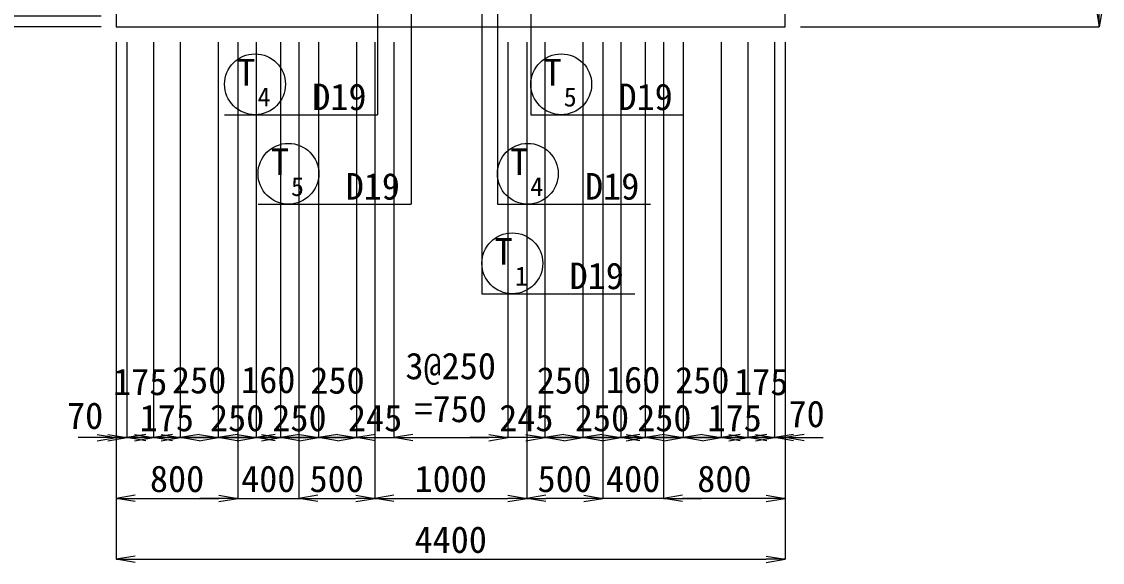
# Model space of a CAD drawing. Header units: millimetres. Extents: x 169470 to 758170, y -17820 to 11880.
# Drawn here: x 258899 to 266008, y -2407 to 1149 of the extents above; entities that cross this region are included whole.
import ezdxf
from ezdxf.enums import TextEntityAlignment as Align

# ---------------------------------------------------------------- set-up
doc = ezdxf.new("R2010")
doc.units = ezdxf.units.MM
doc.header["$LTSCALE"] = 50
doc.header["$PDSIZE"] = 300
doc.layers.get('Defpoints').update_dxf_attribs({"color": 151})
for name, color, linetype, lineweight in [('D-BGD', 7, 'Continuous', 13), ('D-STR-DIM', 7, 'Continuous', 13), ('D-STR-HTXT', 7, 'Continuous', 13), ('D-STR-TXT', 7, 'Continuous', 13)]:
    doc.layers.add(name, color=color, linetype=linetype, lineweight=lineweight)
doc.styles.add('MS ゴシック', font='MS Gothic.ttf')
doc.styles.add('YOKO_GOTHIC', font='MS Gothic.ttf')
doc.dimstyles.new('DIM-50', dxfattribs={"dimscale": 50, "dimtxt": 3.5, "dimasz": 2.5, "dimexe": 0, "dimexo": 2, "dimgap": 0.8, "dimtad": 1, "dimdec": 0, "dimzin": 1, "dimdsep": 46, "dimtxsty": 'MS ゴシック', "dimblk": 'OPEN', "dimcen": 0.1, "dimclrd": 256, "dimclre": 256, "dimclrt": 256, "dimaunit": 1, "dimadec": 3, "dimazin": 0, "dimtfac": 1, "dimtdec": 0, "dimtix": 1, "dimtmove": 2, "dimatfit": 3, "dimldrblk": 'OPEN', "dimfxl": 1, "dimlwd": -1, "dimlwe": -1, "dimarcsym": 2})
doc.dimstyles.new('S50', dxfattribs={"dimscale": 50, "dimtxt": 3.5, "dimasz": 2, "dimexe": 1, "dimexo": 1, "dimgap": 1, "dimtad": 1, "dimdec": 0, "dimzin": 1, "dimdsep": 46, "dimtxsty": 'YOKO_GOTHIC', "dimblk": 'OPEN', "dimcen": 0, "dimclrd": 256, "dimclre": 256, "dimclrt": 256, "dimaunit": 1, "dimadec": 3, "dimazin": 0, "dimtfac": 1, "dimtdec": 0, "dimtix": 1, "dimtmove": 2, "dimatfit": 3, "dimldrblk": 'OPEN', "dimfxl": 1, "dimlwd": -1, "dimlwe": -1, "dimarcsym": 0})

# ---------------------------------------------------------------- blocks, each defined once
blk = doc.blocks.new('_Open')
at = {"color": 0, "linetype": 'ByBlock', "lineweight": -2}
for p, q in [((-1, 0.167), (0, 0)), ((-1, -0.167), (0, 0)), ((0, 0), (-1, 0))]:
    blk.add_line(p, q, dxfattribs=at)
blk = doc.blocks.new('*D1495')
at = {"layer": 'D-STR-DIM', "transparency": 16777216}
for p, q in [((260871.8, 4313.5), (256721.9, 4313.5)), ((256721.9, 4188.5), (256721.9, 1238.6)), ((259421.9, 1113.6), (256721.9, 1113.6))]:
    blk.add_line(p, q, dxfattribs=at)
at = {"layer": 'Defpoints', "color": 0, "transparency": 16777216}
for p in [(260971.8, 4313.5), (256721.9, 1113.6), (259521.9, 1113.6)]:
    blk.add_point(p, dxfattribs=at)
at = {"layer": 'D-STR-DIM', "transparency": 16777216, "xscale": 125, "yscale": 125, "zscale": 125}
for p, rotation in [((256721.9, 4313.5), 90), ((256721.9, 1113.6), 270)]:
    blk.add_blockref('_Open', p, dxfattribs=dict(at, rotation=rotation))
at = {"layer": 'D-STR-DIM', "transparency": 16777216, "insert": (256594.4, 2713.6), "char_height": 175, "attachment_point": 5, "rotation": 90, "style": 'MS ゴシック'}
blk.add_mtext('3200', dxfattribs=at)
blk = doc.blocks.new('*D1498')
at = {"layer": 'D-STR-DIM', "transparency": 16777216}
for p, q in [((259421.9, 1863.5), (257121.9, 1863.5)), ((257121.9, 1738.5), (257121.9, 1238.6)), ((259421.9, 1113.6), (257121.9, 1113.6))]:
    blk.add_line(p, q, dxfattribs=at)
at = {"layer": 'Defpoints', "color": 0, "transparency": 16777216}
for p in [(259521.9, 1863.5), (257121.9, 1113.6), (259521.9, 1113.6)]:
    blk.add_point(p, dxfattribs=at)
at = {"layer": 'D-STR-DIM', "transparency": 16777216, "xscale": 125, "yscale": 125, "zscale": 125}
for p, rotation in [((257121.9, 1863.5), 90), ((257121.9, 1113.6), 270)]:
    blk.add_blockref('_Open', p, dxfattribs=dict(at, rotation=rotation))
at = {"layer": 'D-STR-DIM', "transparency": 16777216, "insert": (256994.4, 1488.6), "char_height": 175, "attachment_point": 5, "rotation": 90, "style": 'MS ゴシック'}
blk.add_mtext('750', dxfattribs=at)
blk = doc.blocks.new('*D1504')
at = {"layer": 'D-STR-DIM', "transparency": 16777216}
for p, q in [((257521.9, 1308.6), (257521.9, 1433.6)), ((259421.9, 1183.6), (257521.9, 1183.6)), ((257521.9, 1183.6), (257521.9, 1113.6)), ((259421.9, 1113.6), (257521.9, 1113.6)), ((257521.9, 988.6), (257521.9, 863.6))]:
    blk.add_line(p, q, dxfattribs=at)
at = {"layer": 'Defpoints', "color": 0, "transparency": 16777216}
for p in [(259521.9, 1183.6), (257521.9, 1113.6), (259521.9, 1113.6)]:
    blk.add_point(p, dxfattribs=at)
at = {"layer": 'D-STR-DIM', "transparency": 16777216, "xscale": 125, "yscale": 125, "zscale": 125}
for p, rotation in [((257521.9, 1183.6), 270), ((257521.9, 1113.6), 90)]:
    blk.add_blockref('_Open', p, dxfattribs=dict(at, rotation=rotation))
at = {"layer": 'D-STR-DIM', "transparency": 16777216, "insert": (257394.4, 1148.6), "char_height": 175, "attachment_point": 5, "rotation": 90, "style": 'MS ゴシック'}
blk.add_mtext('70', dxfattribs=at)
blk = doc.blocks.new('*D1509')
at = {"layer": 'D-STR-DIM', "transparency": 16777216}
for p, q in [((264621.7, 2352.5), (265987.6, 2352.5)), ((265987.6, 1238.6), (265987.6, 2227.5)), ((264021.7, 1113.6), (265987.6, 1113.6))]:
    blk.add_line(p, q, dxfattribs=at)
at = {"layer": 'Defpoints', "color": 0, "transparency": 16777216}
for p in [(264521.7, 2352.5), (265987.6, 2352.5), (263921.7, 1113.6)]:
    blk.add_point(p, dxfattribs=at)
at = {"layer": 'D-STR-DIM', "transparency": 16777216, "xscale": 125, "yscale": 125, "zscale": 125}
for p, rotation in [((265987.6, 2352.5), 90), ((265987.6, 1113.6), 270)]:
    blk.add_blockref('_Open', p, dxfattribs=dict(at, rotation=rotation))
at = {"layer": 'D-STR-DIM', "transparency": 16777216, "insert": (265860.1, 1733.1), "char_height": 175, "attachment_point": 5, "rotation": 90, "style": 'MS ゴシック'}
blk.add_mtext('1239', dxfattribs=at)
blk = doc.blocks.new('*D1511')
at = {"layer": 'D-STR-DIM', "transparency": 16777216}
for p, q in [((259521.9, 1013.6), (259521.9, -2386.4)), ((263921.7, 1013.6), (263921.7, -2386.4)), ((259646.9, -2386.4), (263796.7, -2386.4))]:
    blk.add_line(p, q, dxfattribs=at)
at = {"layer": 'Defpoints', "color": 0, "transparency": 16777216}
for p in [(259521.9, 1113.6), (263921.7, 1113.6), (263921.7, -2386.4)]:
    blk.add_point(p, dxfattribs=at)
at = {"layer": 'D-STR-DIM', "transparency": 16777216, "xscale": 125, "yscale": 125, "zscale": 125, "rotation": 180}
blk.add_blockref('_Open', (259521.9, -2386.4), dxfattribs=at)
at = {"layer": 'D-STR-DIM', "transparency": 16777216, "xscale": 125, "yscale": 125, "zscale": 125}
blk.add_blockref('_Open', (263921.7, -2386.4), dxfattribs=at)
at = {"layer": 'D-STR-DIM', "transparency": 16777216, "insert": (261721.8, -2258.9), "char_height": 175, "attachment_point": 5, "style": 'MS ゴシック'}
blk.add_mtext('4400', dxfattribs=at)
blk = doc.blocks.new('*D1512')
at = {"layer": 'D-STR-DIM', "transparency": 16777216}
for p, q in [((259521.9, 1013.6), (259521.9, -1986.4)), ((260321.8, 1013.6), (260321.8, -1986.4)), ((259646.9, -1986.4), (260196.8, -1986.4))]:
    blk.add_line(p, q, dxfattribs=at)
at = {"layer": 'Defpoints', "color": 0, "transparency": 16777216}
for p in [(259521.9, 1113.6), (260321.8, 1113.6), (260321.8, -1986.4)]:
    blk.add_point(p, dxfattribs=at)
at = {"layer": 'D-STR-DIM', "transparency": 16777216, "xscale": 125, "yscale": 125, "zscale": 125, "rotation": 180}
blk.add_blockref('_Open', (259521.9, -1986.4), dxfattribs=at)
at = {"layer": 'D-STR-DIM', "transparency": 16777216, "xscale": 125, "yscale": 125, "zscale": 125}
blk.add_blockref('_Open', (260321.8, -1986.4), dxfattribs=at)
at = {"layer": 'D-STR-DIM', "transparency": 16777216, "insert": (259921.9, -1858.9), "char_height": 175, "attachment_point": 5, "style": 'MS ゴシック'}
blk.add_mtext('800', dxfattribs=at)
blk = doc.blocks.new('*D1513')
at = {"layer": 'D-STR-DIM', "transparency": 16777216}
for p, q in [((260321.8, 1013.6), (260321.8, -1986.4)), ((260721.8, 1013.6), (260721.8, -1986.4)), ((260196.8, -1986.4), (260071.8, -1986.4)), ((260321.8, -1986.4), (260721.8, -1986.4)), ((260846.8, -1986.4), (260971.8, -1986.4))]:
    blk.add_line(p, q, dxfattribs=at)
at = {"layer": 'Defpoints', "color": 0, "transparency": 16777216}
for p in [(260321.8, 1113.6), (260721.8, 1113.6), (260721.8, -1986.4)]:
    blk.add_point(p, dxfattribs=at)
at = {"layer": 'D-STR-DIM', "transparency": 16777216, "xscale": 125, "yscale": 125, "zscale": 125}
blk.add_blockref('_Open', (260321.8, -1986.4), dxfattribs=at)
at = {"layer": 'D-STR-DIM', "transparency": 16777216, "xscale": 125, "yscale": 125, "zscale": 125, "rotation": 180}
blk.add_blockref('_Open', (260721.8, -1986.4), dxfattribs=at)
at = {"layer": 'D-STR-DIM', "transparency": 16777216, "insert": (260521.8, -1858.9), "char_height": 175, "attachment_point": 5, "style": 'MS ゴシック'}
blk.add_mtext('400', dxfattribs=at)
blk = doc.blocks.new('*D1514')
at = {"layer": 'D-STR-DIM', "transparency": 16777216}
for p, q in [((260721.8, 1013.6), (260721.8, -1986.4)), ((261221.8, 1013.6), (261221.8, -1986.4)), ((260846.8, -1986.4), (261096.8, -1986.4))]:
    blk.add_line(p, q, dxfattribs=at)
at = {"layer": 'Defpoints', "color": 0, "transparency": 16777216}
for p in [(260721.8, 1113.6), (261221.8, 1113.6), (261221.8, -1986.4)]:
    blk.add_point(p, dxfattribs=at)
at = {"layer": 'D-STR-DIM', "transparency": 16777216, "xscale": 125, "yscale": 125, "zscale": 125, "rotation": 180}
blk.add_blockref('_Open', (260721.8, -1986.4), dxfattribs=at)
at = {"layer": 'D-STR-DIM', "transparency": 16777216, "xscale": 125, "yscale": 125, "zscale": 125}
blk.add_blockref('_Open', (261221.8, -1986.4), dxfattribs=at)
at = {"layer": 'D-STR-DIM', "transparency": 16777216, "insert": (260971.8, -1858.9), "char_height": 175, "attachment_point": 5, "style": 'MS ゴシック'}
blk.add_mtext('500', dxfattribs=at)
blk = doc.blocks.new('*D1515')
at = {"layer": 'D-STR-DIM', "transparency": 16777216}
for p, q in [((261221.8, 1013.6), (261221.8, -1986.4)), ((262221.8, 1013.6), (262221.8, -1986.4)), ((261346.8, -1986.4), (262096.8, -1986.4))]:
    blk.add_line(p, q, dxfattribs=at)
at = {"layer": 'Defpoints', "color": 0, "transparency": 16777216}
for p in [(261221.8, 1113.6), (262221.8, 1113.6), (262221.8, -1986.4)]:
    blk.add_point(p, dxfattribs=at)
at = {"layer": 'D-STR-DIM', "transparency": 16777216, "xscale": 125, "yscale": 125, "zscale": 125, "rotation": 180}
blk.add_blockref('_Open', (261221.8, -1986.4), dxfattribs=at)
at = {"layer": 'D-STR-DIM', "transparency": 16777216, "xscale": 125, "yscale": 125, "zscale": 125}
blk.add_blockref('_Open', (262221.8, -1986.4), dxfattribs=at)
at = {"layer": 'D-STR-DIM', "transparency": 16777216, "insert": (261721.8, -1858.9), "char_height": 175, "attachment_point": 5, "style": 'MS ゴシック'}
blk.add_mtext('1000', dxfattribs=at)
blk = doc.blocks.new('*D1516')
at = {"layer": 'D-STR-DIM', "transparency": 16777216}
for p, q in [((259521.9, 1013.6), (259521.9, -1586.4)), ((259591.9, 1013.6), (259591.9, -1586.4)), ((259396.9, -1586.4), (259271.9, -1586.4)), ((259521.9, -1586.4), (259591.9, -1586.4)), ((259716.9, -1586.4), (259841.9, -1586.4))]:
    blk.add_line(p, q, dxfattribs=at)
at = {"layer": 'Defpoints', "color": 0, "transparency": 16777216}
for p in [(259521.9, 1113.6), (259591.9, 1113.6), (259591.9, -1586.4)]:
    blk.add_point(p, dxfattribs=at)
at = {"layer": 'D-STR-DIM', "transparency": 16777216, "xscale": 125, "yscale": 125, "zscale": 125}
blk.add_blockref('_Open', (259521.9, -1586.4), dxfattribs=at)
at = {"layer": 'D-STR-DIM', "transparency": 16777216, "xscale": 125, "yscale": 125, "zscale": 125, "rotation": 180}
blk.add_blockref('_Open', (259591.9, -1586.4), dxfattribs=at)
at = {"layer": 'D-STR-DIM', "transparency": 16777216, "insert": (259316.9, -1443.9), "char_height": 175, "attachment_point": 5, "style": 'MS ゴシック'}
blk.add_mtext('70', dxfattribs=at)
blk = doc.blocks.new('*D1517')
at = {"layer": 'D-STR-DIM', "transparency": 16777216}
for p, q in [((263851.7, 1013.6), (263851.7, -1586.4)), ((263921.7, 1013.6), (263921.7, -1586.4)), ((263726.7, -1586.4), (263601.7, -1586.4)), ((263921.7, -1586.4), (263851.7, -1586.4)), ((264046.7, -1586.4), (264171.7, -1586.4))]:
    blk.add_line(p, q, dxfattribs=at)
at = {"layer": 'Defpoints', "color": 0, "transparency": 16777216}
for p in [(263851.7, 1113.6), (263921.7, 1113.6), (263851.7, -1586.4)]:
    blk.add_point(p, dxfattribs=at)
at = {"layer": 'D-STR-DIM', "transparency": 16777216, "xscale": 125, "yscale": 125, "zscale": 125}
blk.add_blockref('_Open', (263851.7, -1586.4), dxfattribs=at)
at = {"layer": 'D-STR-DIM', "transparency": 16777216, "xscale": 125, "yscale": 125, "zscale": 125, "rotation": 180}
blk.add_blockref('_Open', (263921.7, -1586.4), dxfattribs=at)
at = {"layer": 'D-STR-DIM', "transparency": 16777216, "insert": (264063, -1432.2), "char_height": 175, "attachment_point": 5, "style": 'MS ゴシック'}
blk.add_mtext('70', dxfattribs=at)
blk = doc.blocks.new('*D1518')
at = {"layer": 'D-STR-DIM', "transparency": 16777216}
for p, q in [((259591.9, 1013.6), (259591.9, -1586.4)), ((259766.9, 1013.6), (259766.9, -1586.4)), ((259466.9, -1586.4), (259341.9, -1586.4)), ((259591.9, -1586.4), (259766.9, -1586.4)), ((259891.9, -1586.4), (260016.9, -1586.4))]:
    blk.add_line(p, q, dxfattribs=at)
at = {"layer": 'Defpoints', "color": 0, "transparency": 16777216}
for p in [(259591.9, 1113.6), (259766.9, 1113.6), (259766.9, -1586.4)]:
    blk.add_point(p, dxfattribs=at)
at = {"layer": 'D-STR-DIM', "transparency": 16777216, "xscale": 125, "yscale": 125, "zscale": 125}
blk.add_blockref('_Open', (259591.9, -1586.4), dxfattribs=at)
at = {"layer": 'D-STR-DIM', "transparency": 16777216, "xscale": 125, "yscale": 125, "zscale": 125, "rotation": 180}
blk.add_blockref('_Open', (259766.9, -1586.4), dxfattribs=at)
at = {"layer": 'D-STR-DIM', "transparency": 16777216, "insert": (259679.4, -1221.2), "char_height": 175, "attachment_point": 5, "style": 'MS ゴシック'}
blk.add_mtext('175', dxfattribs=at)
blk = doc.blocks.new('*D1519')
at = {"layer": 'D-STR-DIM', "transparency": 16777216}
for p, q in [((261346.8, 1013.6), (261346.8, -1586.4)), ((262096.8, 1013.6), (262096.8, -1586.4)), ((261471.8, -1586.4), (261971.8, -1586.4))]:
    blk.add_line(p, q, dxfattribs=at)
at = {"layer": 'Defpoints', "color": 0, "transparency": 16777216}
for p in [(261346.8, 1113.6), (262096.8, 1113.6), (262096.8, -1586.4)]:
    blk.add_point(p, dxfattribs=at)
at = {"layer": 'D-STR-DIM', "transparency": 16777216, "xscale": 125, "yscale": 125, "zscale": 125, "rotation": 180}
blk.add_blockref('_Open', (261346.8, -1586.4), dxfattribs=at)
at = {"layer": 'D-STR-DIM', "transparency": 16777216, "xscale": 125, "yscale": 125, "zscale": 125}
blk.add_blockref('_Open', (262096.8, -1586.4), dxfattribs=at)
at = {"layer": 'D-STR-DIM', "transparency": 16777216, "char_height": 175, "attachment_point": 5, "style": 'MS ゴシック'}
for s, insert in [('3@250', (261721.8, -1134.8)), ('=750', (261721.8, -1399.1))]:
    blk.add_mtext(s, dxfattribs=dict(at, insert=insert))
blk = doc.blocks.new('*D1520')
at = {"layer": 'D-STR-DIM', "transparency": 16777216}
for p, q in [((259766.9, 1013.6), (259766.9, -1586.4)), ((259941.8, 1013.6), (259941.8, -1586.4)), ((259641.9, -1586.4), (259516.9, -1586.4)), ((259766.9, -1586.4), (259941.8, -1586.4)), ((260066.8, -1586.4), (260191.8, -1586.4))]:
    blk.add_line(p, q, dxfattribs=at)
at = {"layer": 'Defpoints', "color": 0, "transparency": 16777216}
for p in [(259766.9, 1113.6), (259941.8, 1113.6), (259941.8, -1586.4)]:
    blk.add_point(p, dxfattribs=at)
at = {"layer": 'D-STR-DIM', "transparency": 16777216, "xscale": 125, "yscale": 125, "zscale": 125}
blk.add_blockref('_Open', (259766.9, -1586.4), dxfattribs=at)
at = {"layer": 'D-STR-DIM', "transparency": 16777216, "xscale": 125, "yscale": 125, "zscale": 125, "rotation": 180}
blk.add_blockref('_Open', (259941.8, -1586.4), dxfattribs=at)
at = {"layer": 'D-STR-DIM', "transparency": 16777216, "insert": (259854.4, -1458.9), "char_height": 175, "attachment_point": 5, "style": 'MS ゴシック'}
blk.add_mtext('175', dxfattribs=at)
blk = doc.blocks.new('*D1521')
at = {"layer": 'D-STR-DIM', "transparency": 16777216}
for p, q in [((259941.8, 1013.6), (259941.8, -1586.4)), ((260191.8, 1013.6), (260191.8, -1586.4)), ((259816.8, -1586.4), (259691.8, -1586.4)), ((259941.8, -1586.4), (260191.8, -1586.4)), ((260316.8, -1586.4), (260441.8, -1586.4))]:
    blk.add_line(p, q, dxfattribs=at)
at = {"layer": 'Defpoints', "color": 0, "transparency": 16777216}
for p in [(259941.8, 1113.6), (260191.8, 1113.6), (260191.8, -1586.4)]:
    blk.add_point(p, dxfattribs=at)
at = {"layer": 'D-STR-DIM', "transparency": 16777216, "xscale": 125, "yscale": 125, "zscale": 125}
blk.add_blockref('_Open', (259941.8, -1586.4), dxfattribs=at)
at = {"layer": 'D-STR-DIM', "transparency": 16777216, "xscale": 125, "yscale": 125, "zscale": 125, "rotation": 180}
blk.add_blockref('_Open', (260191.8, -1586.4), dxfattribs=at)
at = {"layer": 'D-STR-DIM', "transparency": 16777216, "insert": (260066.8, -1210.1), "char_height": 175, "attachment_point": 5, "style": 'MS ゴシック'}
blk.add_mtext('250', dxfattribs=at)
blk = doc.blocks.new('*D1522')
at = {"layer": 'D-STR-DIM', "transparency": 16777216}
for p, q in [((260191.8, 1013.6), (260191.8, -1586.4)), ((260441.8, 1013.6), (260441.8, -1586.4)), ((260066.8, -1586.4), (259941.8, -1586.4)), ((260191.8, -1586.4), (260441.8, -1586.4)), ((260566.8, -1586.4), (260691.8, -1586.4))]:
    blk.add_line(p, q, dxfattribs=at)
at = {"layer": 'Defpoints', "color": 0, "transparency": 16777216}
for p in [(260191.8, 1113.6), (260441.8, 1113.6), (260441.8, -1586.4)]:
    blk.add_point(p, dxfattribs=at)
at = {"layer": 'D-STR-DIM', "transparency": 16777216, "xscale": 125, "yscale": 125, "zscale": 125}
blk.add_blockref('_Open', (260191.8, -1586.4), dxfattribs=at)
at = {"layer": 'D-STR-DIM', "transparency": 16777216, "xscale": 125, "yscale": 125, "zscale": 125, "rotation": 180}
blk.add_blockref('_Open', (260441.8, -1586.4), dxfattribs=at)
at = {"layer": 'D-STR-DIM', "transparency": 16777216, "insert": (260316.8, -1458.9), "char_height": 175, "attachment_point": 5, "style": 'MS ゴシック'}
blk.add_mtext('250', dxfattribs=at)
blk = doc.blocks.new('*D1523')
at = {"layer": 'D-STR-DIM', "transparency": 16777216}
for p, q in [((260441.8, 1013.6), (260441.8, -1586.4)), ((260601.8, 1013.6), (260601.8, -1586.4)), ((260316.8, -1586.4), (260191.8, -1586.4)), ((260441.8, -1586.4), (260601.8, -1586.4)), ((260726.8, -1586.4), (260851.8, -1586.4))]:
    blk.add_line(p, q, dxfattribs=at)
at = {"layer": 'Defpoints', "color": 0, "transparency": 16777216}
for p in [(260441.8, 1113.6), (260601.8, 1113.6), (260601.8, -1586.4)]:
    blk.add_point(p, dxfattribs=at)
at = {"layer": 'D-STR-DIM', "transparency": 16777216, "xscale": 125, "yscale": 125, "zscale": 125}
blk.add_blockref('_Open', (260441.8, -1586.4), dxfattribs=at)
at = {"layer": 'D-STR-DIM', "transparency": 16777216, "xscale": 125, "yscale": 125, "zscale": 125, "rotation": 180}
blk.add_blockref('_Open', (260601.8, -1586.4), dxfattribs=at)
at = {"layer": 'D-STR-DIM', "transparency": 16777216, "insert": (260521.8, -1208), "char_height": 175, "attachment_point": 5, "style": 'MS ゴシック'}
blk.add_mtext('160', dxfattribs=at)
blk = doc.blocks.new('*D1524')
at = {"layer": 'D-STR-DIM', "transparency": 16777216}
for p, q in [((260601.8, 1013.6), (260601.8, -1586.4)), ((260851.8, 1013.6), (260851.8, -1586.4)), ((260476.8, -1586.4), (260351.8, -1586.4)), ((260601.8, -1586.4), (260851.8, -1586.4)), ((260976.8, -1586.4), (261101.8, -1586.4))]:
    blk.add_line(p, q, dxfattribs=at)
at = {"layer": 'Defpoints', "color": 0, "transparency": 16777216}
for p in [(260601.8, 1113.6), (260851.8, 1113.6), (260851.8, -1586.4)]:
    blk.add_point(p, dxfattribs=at)
at = {"layer": 'D-STR-DIM', "transparency": 16777216, "xscale": 125, "yscale": 125, "zscale": 125}
blk.add_blockref('_Open', (260601.8, -1586.4), dxfattribs=at)
at = {"layer": 'D-STR-DIM', "transparency": 16777216, "xscale": 125, "yscale": 125, "zscale": 125, "rotation": 180}
blk.add_blockref('_Open', (260851.8, -1586.4), dxfattribs=at)
at = {"layer": 'D-STR-DIM', "transparency": 16777216, "insert": (260726.8, -1458.9), "char_height": 175, "attachment_point": 5, "style": 'MS ゴシック'}
blk.add_mtext('250', dxfattribs=at)
blk = doc.blocks.new('*D1525')
at = {"layer": 'D-STR-DIM', "transparency": 16777216}
for p, q in [((260851.8, 1013.6), (260851.8, -1586.4)), ((261101.8, 1013.6), (261101.8, -1586.4)), ((260726.8, -1586.4), (260601.8, -1586.4)), ((260851.8, -1586.4), (261101.8, -1586.4)), ((261226.8, -1586.4), (261351.8, -1586.4))]:
    blk.add_line(p, q, dxfattribs=at)
at = {"layer": 'Defpoints', "color": 0, "transparency": 16777216}
for p in [(260851.8, 1113.6), (261101.8, 1113.6), (261101.8, -1586.4)]:
    blk.add_point(p, dxfattribs=at)
at = {"layer": 'D-STR-DIM', "transparency": 16777216, "xscale": 125, "yscale": 125, "zscale": 125}
blk.add_blockref('_Open', (260851.8, -1586.4), dxfattribs=at)
at = {"layer": 'D-STR-DIM', "transparency": 16777216, "xscale": 125, "yscale": 125, "zscale": 125, "rotation": 180}
blk.add_blockref('_Open', (261101.8, -1586.4), dxfattribs=at)
at = {"layer": 'D-STR-DIM', "transparency": 16777216, "insert": (260976.8, -1211.6), "char_height": 175, "attachment_point": 5, "style": 'MS ゴシック'}
blk.add_mtext('250', dxfattribs=at)
blk = doc.blocks.new('*D1526')
at = {"layer": 'D-STR-DIM', "transparency": 16777216}
for p, q in [((261101.8, 1013.6), (261101.8, -1586.4)), ((261346.8, 1013.6), (261346.8, -1586.4)), ((260976.8, -1586.4), (260851.8, -1586.4)), ((261101.8, -1586.4), (261346.8, -1586.4)), ((261471.8, -1586.4), (261596.8, -1586.4))]:
    blk.add_line(p, q, dxfattribs=at)
at = {"layer": 'Defpoints', "color": 0, "transparency": 16777216}
for p in [(261101.8, 1113.6), (261346.8, 1113.6), (261346.8, -1586.4)]:
    blk.add_point(p, dxfattribs=at)
at = {"layer": 'D-STR-DIM', "transparency": 16777216, "xscale": 125, "yscale": 125, "zscale": 125}
blk.add_blockref('_Open', (261101.8, -1586.4), dxfattribs=at)
at = {"layer": 'D-STR-DIM', "transparency": 16777216, "xscale": 125, "yscale": 125, "zscale": 125, "rotation": 180}
blk.add_blockref('_Open', (261346.8, -1586.4), dxfattribs=at)
at = {"layer": 'D-STR-DIM', "transparency": 16777216, "insert": (261224.3, -1458.9), "char_height": 175, "attachment_point": 5, "style": 'MS ゴシック'}
blk.add_mtext('245', dxfattribs=at)
blk = doc.blocks.new('*D1527')
at = {"layer": 'D-STR-DIM', "transparency": 16777216}
for p, q in [((263676.7, 1013.6), (263676.7, -1586.4)), ((263851.7, 1013.6), (263851.7, -1586.4)), ((263551.7, -1586.4), (263426.7, -1586.4)), ((263851.7, -1586.4), (263676.7, -1586.4)), ((263976.7, -1586.4), (264101.7, -1586.4))]:
    blk.add_line(p, q, dxfattribs=at)
at = {"layer": 'Defpoints', "color": 0, "transparency": 16777216}
for p in [(263676.7, 1113.6), (263851.7, 1113.6), (263676.7, -1586.4)]:
    blk.add_point(p, dxfattribs=at)
at = {"layer": 'D-STR-DIM', "transparency": 16777216, "xscale": 125, "yscale": 125, "zscale": 125}
blk.add_blockref('_Open', (263676.7, -1586.4), dxfattribs=at)
at = {"layer": 'D-STR-DIM', "transparency": 16777216, "xscale": 125, "yscale": 125, "zscale": 125, "rotation": 180}
blk.add_blockref('_Open', (263851.7, -1586.4), dxfattribs=at)
at = {"layer": 'D-STR-DIM', "transparency": 16777216, "insert": (263764.2, -1221.2), "char_height": 175, "attachment_point": 5, "style": 'MS ゴシック'}
blk.add_mtext('175', dxfattribs=at)
blk = doc.blocks.new('*D1528')
at = {"layer": 'D-STR-DIM', "transparency": 16777216}
for p, q in [((263501.8, 1013.6), (263501.8, -1586.4)), ((263676.7, 1013.6), (263676.7, -1586.4)), ((263376.8, -1586.4), (263251.8, -1586.4)), ((263676.7, -1586.4), (263501.8, -1586.4)), ((263801.7, -1586.4), (263926.7, -1586.4))]:
    blk.add_line(p, q, dxfattribs=at)
at = {"layer": 'Defpoints', "color": 0, "transparency": 16777216}
for p in [(263501.8, 1113.6), (263676.7, 1113.6), (263501.8, -1586.4)]:
    blk.add_point(p, dxfattribs=at)
at = {"layer": 'D-STR-DIM', "transparency": 16777216, "xscale": 125, "yscale": 125, "zscale": 125}
blk.add_blockref('_Open', (263501.8, -1586.4), dxfattribs=at)
at = {"layer": 'D-STR-DIM', "transparency": 16777216, "xscale": 125, "yscale": 125, "zscale": 125, "rotation": 180}
blk.add_blockref('_Open', (263676.7, -1586.4), dxfattribs=at)
at = {"layer": 'D-STR-DIM', "transparency": 16777216, "insert": (263589.3, -1458.9), "char_height": 175, "attachment_point": 5, "style": 'MS ゴシック'}
blk.add_mtext('175', dxfattribs=at)
blk = doc.blocks.new('*D1529')
at = {"layer": 'D-STR-DIM', "transparency": 16777216}
for p, q in [((263251.8, 1013.6), (263251.8, -1586.4)), ((263501.8, 1013.6), (263501.8, -1586.4)), ((263126.8, -1586.4), (263001.8, -1586.4)), ((263501.8, -1586.4), (263251.8, -1586.4)), ((263626.8, -1586.4), (263751.8, -1586.4))]:
    blk.add_line(p, q, dxfattribs=at)
at = {"layer": 'Defpoints', "color": 0, "transparency": 16777216}
for p in [(263251.8, 1113.6), (263501.8, 1113.6), (263251.8, -1586.4)]:
    blk.add_point(p, dxfattribs=at)
at = {"layer": 'D-STR-DIM', "transparency": 16777216, "xscale": 125, "yscale": 125, "zscale": 125}
blk.add_blockref('_Open', (263251.8, -1586.4), dxfattribs=at)
at = {"layer": 'D-STR-DIM', "transparency": 16777216, "xscale": 125, "yscale": 125, "zscale": 125, "rotation": 180}
blk.add_blockref('_Open', (263501.8, -1586.4), dxfattribs=at)
at = {"layer": 'D-STR-DIM', "transparency": 16777216, "insert": (263376.8, -1210.1), "char_height": 175, "attachment_point": 5, "style": 'MS ゴシック'}
blk.add_mtext('250', dxfattribs=at)
blk = doc.blocks.new('*D1530')
at = {"layer": 'D-STR-DIM', "transparency": 16777216}
for p, q in [((263001.8, 1013.6), (263001.8, -1586.4)), ((263251.8, 1013.6), (263251.8, -1586.4)), ((262876.8, -1586.4), (262751.8, -1586.4)), ((263251.8, -1586.4), (263001.8, -1586.4)), ((263376.8, -1586.4), (263501.8, -1586.4))]:
    blk.add_line(p, q, dxfattribs=at)
at = {"layer": 'Defpoints', "color": 0, "transparency": 16777216}
for p in [(263001.8, 1113.6), (263251.8, 1113.6), (263001.8, -1586.4)]:
    blk.add_point(p, dxfattribs=at)
at = {"layer": 'D-STR-DIM', "transparency": 16777216, "xscale": 125, "yscale": 125, "zscale": 125}
blk.add_blockref('_Open', (263001.8, -1586.4), dxfattribs=at)
at = {"layer": 'D-STR-DIM', "transparency": 16777216, "xscale": 125, "yscale": 125, "zscale": 125, "rotation": 180}
blk.add_blockref('_Open', (263251.8, -1586.4), dxfattribs=at)
at = {"layer": 'D-STR-DIM', "transparency": 16777216, "insert": (263126.8, -1458.9), "char_height": 175, "attachment_point": 5, "style": 'MS ゴシック'}
blk.add_mtext('250', dxfattribs=at)
blk = doc.blocks.new('*D1531')
at = {"layer": 'D-STR-DIM', "transparency": 16777216}
for p, q in [((262841.8, 1013.6), (262841.8, -1586.4)), ((263001.8, 1013.6), (263001.8, -1586.4)), ((262716.8, -1586.4), (262591.8, -1586.4)), ((263001.8, -1586.4), (262841.8, -1586.4)), ((263126.8, -1586.4), (263251.8, -1586.4))]:
    blk.add_line(p, q, dxfattribs=at)
at = {"layer": 'Defpoints', "color": 0, "transparency": 16777216}
for p in [(262841.8, 1113.6), (263001.8, 1113.6), (262841.8, -1586.4)]:
    blk.add_point(p, dxfattribs=at)
at = {"layer": 'D-STR-DIM', "transparency": 16777216, "xscale": 125, "yscale": 125, "zscale": 125}
blk.add_blockref('_Open', (262841.8, -1586.4), dxfattribs=at)
at = {"layer": 'D-STR-DIM', "transparency": 16777216, "xscale": 125, "yscale": 125, "zscale": 125, "rotation": 180}
blk.add_blockref('_Open', (263001.8, -1586.4), dxfattribs=at)
at = {"layer": 'D-STR-DIM', "transparency": 16777216, "insert": (262921.8, -1208), "char_height": 175, "attachment_point": 5, "style": 'MS ゴシック'}
blk.add_mtext('160', dxfattribs=at)
blk = doc.blocks.new('*D1532')
at = {"layer": 'D-STR-DIM', "transparency": 16777216}
for p, q in [((262591.8, 1013.6), (262591.8, -1586.4)), ((262841.8, 1013.6), (262841.8, -1586.4)), ((262466.8, -1586.4), (262341.8, -1586.4)), ((262841.8, -1586.4), (262591.8, -1586.4)), ((262966.8, -1586.4), (263091.8, -1586.4))]:
    blk.add_line(p, q, dxfattribs=at)
at = {"layer": 'Defpoints', "color": 0, "transparency": 16777216}
for p in [(262591.8, 1113.6), (262841.8, 1113.6), (262591.8, -1586.4)]:
    blk.add_point(p, dxfattribs=at)
at = {"layer": 'D-STR-DIM', "transparency": 16777216, "xscale": 125, "yscale": 125, "zscale": 125}
blk.add_blockref('_Open', (262591.8, -1586.4), dxfattribs=at)
at = {"layer": 'D-STR-DIM', "transparency": 16777216, "xscale": 125, "yscale": 125, "zscale": 125, "rotation": 180}
blk.add_blockref('_Open', (262841.8, -1586.4), dxfattribs=at)
at = {"layer": 'D-STR-DIM', "transparency": 16777216, "insert": (262716.8, -1458.9), "char_height": 175, "attachment_point": 5, "style": 'MS ゴシック'}
blk.add_mtext('250', dxfattribs=at)
blk = doc.blocks.new('*D1533')
at = {"layer": 'D-STR-DIM', "transparency": 16777216}
for p, q in [((262341.8, 1013.6), (262341.8, -1586.4)), ((262591.8, 1013.6), (262591.8, -1586.4)), ((262216.8, -1586.4), (262091.8, -1586.4)), ((262591.8, -1586.4), (262341.8, -1586.4)), ((262716.8, -1586.4), (262841.8, -1586.4))]:
    blk.add_line(p, q, dxfattribs=at)
at = {"layer": 'Defpoints', "color": 0, "transparency": 16777216}
for p in [(262341.8, 1113.6), (262591.8, 1113.6), (262341.8, -1586.4)]:
    blk.add_point(p, dxfattribs=at)
at = {"layer": 'D-STR-DIM', "transparency": 16777216, "xscale": 125, "yscale": 125, "zscale": 125}
blk.add_blockref('_Open', (262341.8, -1586.4), dxfattribs=at)
at = {"layer": 'D-STR-DIM', "transparency": 16777216, "xscale": 125, "yscale": 125, "zscale": 125, "rotation": 180}
blk.add_blockref('_Open', (262591.8, -1586.4), dxfattribs=at)
at = {"layer": 'D-STR-DIM', "transparency": 16777216, "insert": (262466.8, -1211.6), "char_height": 175, "attachment_point": 5, "style": 'MS ゴシック'}
blk.add_mtext('250', dxfattribs=at)
blk = doc.blocks.new('*D1534')
at = {"layer": 'D-STR-DIM', "transparency": 16777216}
for p, q in [((262096.8, 1013.6), (262096.8, -1586.4)), ((262341.8, 1013.6), (262341.8, -1586.4)), ((261971.8, -1586.4), (261846.8, -1586.4)), ((262341.8, -1586.4), (262096.8, -1586.4)), ((262466.8, -1586.4), (262591.8, -1586.4))]:
    blk.add_line(p, q, dxfattribs=at)
at = {"layer": 'Defpoints', "color": 0, "transparency": 16777216}
for p in [(262096.8, 1113.6), (262341.8, 1113.6), (262096.8, -1586.4)]:
    blk.add_point(p, dxfattribs=at)
at = {"layer": 'D-STR-DIM', "transparency": 16777216, "xscale": 125, "yscale": 125, "zscale": 125}
blk.add_blockref('_Open', (262096.8, -1586.4), dxfattribs=at)
at = {"layer": 'D-STR-DIM', "transparency": 16777216, "xscale": 125, "yscale": 125, "zscale": 125, "rotation": 180}
blk.add_blockref('_Open', (262341.8, -1586.4), dxfattribs=at)
at = {"layer": 'D-STR-DIM', "transparency": 16777216, "insert": (262219.3, -1458.9), "char_height": 175, "attachment_point": 5, "style": 'MS ゴシック'}
blk.add_mtext('245', dxfattribs=at)
blk = doc.blocks.new('*D1535')
at = {"layer": 'D-STR-DIM', "transparency": 16777216}
for p, q in [((263121.8, 1013.6), (263121.8, -1986.4)), ((263921.7, 1013.6), (263921.7, -1986.4)), ((263796.7, -1986.4), (263246.8, -1986.4))]:
    blk.add_line(p, q, dxfattribs=at)
at = {"layer": 'Defpoints', "color": 0, "transparency": 16777216}
for p in [(263121.8, 1113.6), (263921.7, 1113.6), (263121.8, -1986.4)]:
    blk.add_point(p, dxfattribs=at)
at = {"layer": 'D-STR-DIM', "transparency": 16777216, "xscale": 125, "yscale": 125, "zscale": 125, "rotation": 180}
blk.add_blockref('_Open', (263121.8, -1986.4), dxfattribs=at)
at = {"layer": 'D-STR-DIM', "transparency": 16777216, "xscale": 125, "yscale": 125, "zscale": 125}
blk.add_blockref('_Open', (263921.7, -1986.4), dxfattribs=at)
at = {"layer": 'D-STR-DIM', "transparency": 16777216, "insert": (263521.8, -1858.9), "char_height": 175, "attachment_point": 5, "style": 'MS ゴシック'}
blk.add_mtext('800', dxfattribs=at)
blk = doc.blocks.new('*D1536')
at = {"layer": 'D-STR-DIM', "transparency": 16777216}
for p, q in [((262721.8, 1013.6), (262721.8, -1986.4)), ((263121.8, 1013.6), (263121.8, -1986.4)), ((262596.8, -1986.4), (262471.8, -1986.4)), ((263121.8, -1986.4), (262721.8, -1986.4)), ((263246.8, -1986.4), (263371.8, -1986.4))]:
    blk.add_line(p, q, dxfattribs=at)
at = {"layer": 'Defpoints', "color": 0, "transparency": 16777216}
for p in [(262721.8, 1113.6), (263121.8, 1113.6), (262721.8, -1986.4)]:
    blk.add_point(p, dxfattribs=at)
at = {"layer": 'D-STR-DIM', "transparency": 16777216, "xscale": 125, "yscale": 125, "zscale": 125}
blk.add_blockref('_Open', (262721.8, -1986.4), dxfattribs=at)
at = {"layer": 'D-STR-DIM', "transparency": 16777216, "xscale": 125, "yscale": 125, "zscale": 125, "rotation": 180}
blk.add_blockref('_Open', (263121.8, -1986.4), dxfattribs=at)
at = {"layer": 'D-STR-DIM', "transparency": 16777216, "insert": (262921.8, -1858.9), "char_height": 175, "attachment_point": 5, "style": 'MS ゴシック'}
blk.add_mtext('400', dxfattribs=at)
blk = doc.blocks.new('*D1537')
at = {"layer": 'D-STR-DIM', "transparency": 16777216}
for p, q in [((262221.8, 1013.6), (262221.8, -1986.4)), ((262721.8, 1013.6), (262721.8, -1986.4)), ((262596.8, -1986.4), (262346.8, -1986.4))]:
    blk.add_line(p, q, dxfattribs=at)
at = {"layer": 'Defpoints', "color": 0, "transparency": 16777216}
for p in [(262221.8, 1113.6), (262721.8, 1113.6), (262221.8, -1986.4)]:
    blk.add_point(p, dxfattribs=at)
at = {"layer": 'D-STR-DIM', "transparency": 16777216, "xscale": 125, "yscale": 125, "zscale": 125, "rotation": 180}
blk.add_blockref('_Open', (262221.8, -1986.4), dxfattribs=at)
at = {"layer": 'D-STR-DIM', "transparency": 16777216, "xscale": 125, "yscale": 125, "zscale": 125}
blk.add_blockref('_Open', (262721.8, -1986.4), dxfattribs=at)
at = {"layer": 'D-STR-DIM', "transparency": 16777216, "insert": (262471.8, -1858.9), "char_height": 175, "attachment_point": 5, "style": 'MS ゴシック'}
blk.add_mtext('500', dxfattribs=at)

msp = doc.modelspace()

# ---------------------------------------------------------------- linework, layer by layer
at = {"layer": 'D-BGD'}
for p, q in [((259521.92, 3913.5), (259521.92, 1113.62)), ((263921.71, 1113.62), (263921.71, 3913.5)), ((259521.92, 1113.62), (263921.71, 1113.62))]:
    msp.add_line(p, q, dxfattribs=at)
at = {"layer": 'D-STR-HTXT'}
for p, q in [((260234.42, 536.68), (261240.98, 536.68)), ((262248.66, 536.68), (263255.22, 536.68)), ((260454.28, -51.93), (261460.84, -51.93)), ((262028.8, -51.93), (263035.36, -51.93)), ((261927.09, -640.54), (262933.65, -640.54))]:
    msp.add_line(p, q, dxfattribs=at)
for centre in [(260434.42, 736.68), (262448.66, 736.68), (260654.28, 148.07), (262228.8, 148.07)]:
    msp.add_circle(centre, 200, dxfattribs=at)
at = {"layer": 'D-STR-HTXT', "color": 4}
msp.add_circle((262127.09, -440.54), 200, dxfattribs=at)

# ---------------------------------------------------------------- texts
at = {"layer": 'D-STR-TXT', "style": 'YOKO_GOTHIC'}
for s, height, p in [('T', 175, (260378.14, 728.36)), ('T', 175, (262392.38, 728.36)), ('4', 125, (260493.81, 590.56)), ('5', 125, (262508.04, 590.56)), ('T', 175, (260598, 139.75)), ('T', 175, (262172.52, 139.75)), ('5', 125, (260713.66, 1.95)), ('4', 125, (262288.18, 1.95))]:
    msp.add_text(s, height=height, dxfattribs=at).set_placement(p, align=Align.CENTER)
at = {"layer": 'D-STR-TXT', "color": 4, "style": 'YOKO_GOTHIC'}
for p in [(260810.94, 566.68), (262825.18, 566.68), (261030.8, -21.93), (262605.32, -21.93)]:
    msp.add_text('D19', height=175, dxfattribs=at).set_placement(p)
for s, height, p in [('T', 175, (262070.82, -448.86)), ('1', 125, (262186.48, -586.66))]:
    msp.add_text(s, height=height, dxfattribs=at).set_placement(p, align=Align.CENTER)
at = {"layer": 'D-STR-TXT', "style": 'YOKO_GOTHIC'}
msp.add_text('D19', height=175, dxfattribs=at).set_placement((262503.61, -610.54))

# ---------------------------------------------------------------- dimensions: what is measured, and where the dimension line sits
at = {"layer": 'D-STR-DIM'}
for base, p1, p2, angle, picture, middle in [((256721.92, 1113.62), (260971.81, 4313.5), (259521.92, 1113.62), 90, '*D1495', (256594.42, 2713.56)), ((265987.58, 2352.5), (263921.71, 1113.62), (264521.71, 2352.5), 90, '*D1509', (265860.08, 1733.06)), ((257121.92, 1113.62), (259521.92, 1863.5), (259521.92, 1113.62), 90, '*D1498', (256994.42, 1488.56)), ((257521.92, 1113.62), (259521.92, 1183.62), (259521.92, 1113.62), 90, '*D1504', (257394.42, 1148.62)), ((262096.81, -1586.38), (262341.81, 1113.62), (262096.81, 1113.62), 180, '*D1534', (262219.31, -1458.88)), ((262221.81, -1986.38), (262721.81, 1113.62), (262221.81, 1113.62), 180, '*D1537', (262471.81, -1858.88)), ((262591.81, -1586.38), (262841.81, 1113.62), (262591.81, 1113.62), 180, '*D1532', (262716.81, -1458.88)), ((262721.81, -1986.38), (263121.81, 1113.62), (262721.81, 1113.62), 180, '*D1536', (262921.81, -1858.88)), ((263001.81, -1586.38), (263251.81, 1113.62), (263001.81, 1113.62), 180, '*D1530', (263126.81, -1458.88)), ((263121.81, -1986.38), (263921.71, 1113.62), (263121.81, 1113.62), 180, '*D1535', (263521.76, -1858.88)), ((263501.81, -1586.38), (263676.71, 1113.62), (263501.81, 1113.62), 180, '*D1528', (263589.26, -1458.88))]:
    dim = msp.add_linear_dim(base=base, p1=p1, p2=p2, angle=angle, dimstyle='DIM-50', dxfattribs=at)
    dim.commit()
    dim.dimension.update_dxf_attribs({"geometry": picture, "text_midpoint": middle})
for base, p1, p2, picture, middle in [((259591.92, -1586.38), (259521.92, 1113.62), (259591.92, 1113.62), '*D1516', (259316.92, -1443.91)), ((259766.92, -1586.38), (259591.92, 1113.62), (259766.92, 1113.62), '*D1518', (259679.42, -1221.2)), ((260191.81, -1586.38), (259941.81, 1113.62), (260191.81, 1113.62), '*D1521', (260066.81, -1210.08)), ((260601.81, -1586.38), (260441.81, 1113.62), (260601.81, 1113.62), '*D1523', (260521.81, -1208.03)), ((261101.81, -1586.38), (260851.81, 1113.62), (261101.81, 1113.62), '*D1525', (260976.81, -1211.62))]:
    dim = msp.add_linear_dim(base=base, p1=p1, p2=p2, dimstyle='DIM-50', dxfattribs=at)
    dim.commit()
    dim.dimension.update_dxf_attribs({"geometry": picture, "text_midpoint": middle, "dimtype": 160})
for base, p1, p2, picture, middle in [((259941.81, -1586.38), (259766.92, 1113.62), (259941.81, 1113.62), '*D1520', (259854.36, -1458.88)), ((263921.71, -2386.38), (259521.92, 1113.62), (263921.71, 1113.62), '*D1511', (261721.81, -2258.88)), ((260321.81, -1986.38), (259521.92, 1113.62), (260321.81, 1113.62), '*D1512', (259921.86, -1858.88)), ((260441.81, -1586.38), (260191.81, 1113.62), (260441.81, 1113.62), '*D1522', (260316.81, -1458.88)), ((260721.81, -1986.38), (260321.81, 1113.62), (260721.81, 1113.62), '*D1513', (260521.81, -1858.88)), ((260851.81, -1586.38), (260601.81, 1113.62), (260851.81, 1113.62), '*D1524', (260726.81, -1458.88)), ((261221.81, -1986.38), (260721.81, 1113.62), (261221.81, 1113.62), '*D1514', (260971.81, -1858.88)), ((261346.81, -1586.38), (261101.81, 1113.62), (261346.81, 1113.62), '*D1526', (261224.31, -1458.88)), ((262221.81, -1986.38), (261221.81, 1113.62), (262221.81, 1113.62), '*D1515', (261721.81, -1858.88))]:
    dim = msp.add_linear_dim(base=base, p1=p1, p2=p2, dimstyle='DIM-50', dxfattribs=at)
    dim.commit()
    dim.dimension.update_dxf_attribs({"geometry": picture, "text_midpoint": middle})
dim = msp.add_linear_dim(base=(262096.81, -1586.38), p1=(261346.81, 1113.62), p2=(262096.81, 1113.62), text='3@250\\X=<>', dimstyle='DIM-50', dxfattribs=at)
dim.commit()
dim.dimension.update_dxf_attribs({"geometry": '*D1519', "text_midpoint": (261721.81, -1271.62), "dimtype": 160})
for base, p1, p2, picture, middle in [((262341.81, -1586.38), (262591.81, 1113.62), (262341.81, 1113.62), '*D1533', (262466.81, -1211.62)), ((262841.81, -1586.38), (263001.81, 1113.62), (262841.81, 1113.62), '*D1531', (262921.81, -1208.03)), ((263251.81, -1586.38), (263501.81, 1113.62), (263251.81, 1113.62), '*D1529', (263376.81, -1210.08)), ((263676.71, -1586.38), (263851.71, 1113.62), (263676.71, 1113.62), '*D1527', (263764.21, -1221.2)), ((263851.71, -1586.38), (263921.71, 1113.62), (263851.71, 1113.62), '*D1517', (264062.98, -1432.17))]:
    dim = msp.add_linear_dim(base=base, p1=p1, p2=p2, angle=180, dimstyle='DIM-50', dxfattribs=at)
    dim.commit()
    dim.dimension.update_dxf_attribs({"geometry": picture, "text_midpoint": middle, "dimtype": 160})

# ---------------------------------------------------------------- leaders
at = {"layer": 'D-STR-HTXT'}
for points in [[(261927.09, 3043.5), (261927.09, -640.54)], [(261240.98, 2433.5), (261240.98, 536.68)], [(262248.66, 2433.5), (262248.66, 536.68)], [(261460.84, 2208.5), (261460.84, -51.93)], [(262028.8, 2208.5), (262028.8, -51.93)]]:
    msp.add_leader(points, dimstyle='S50', dxfattribs=at)

doc.saveas('drawing.dxf')
